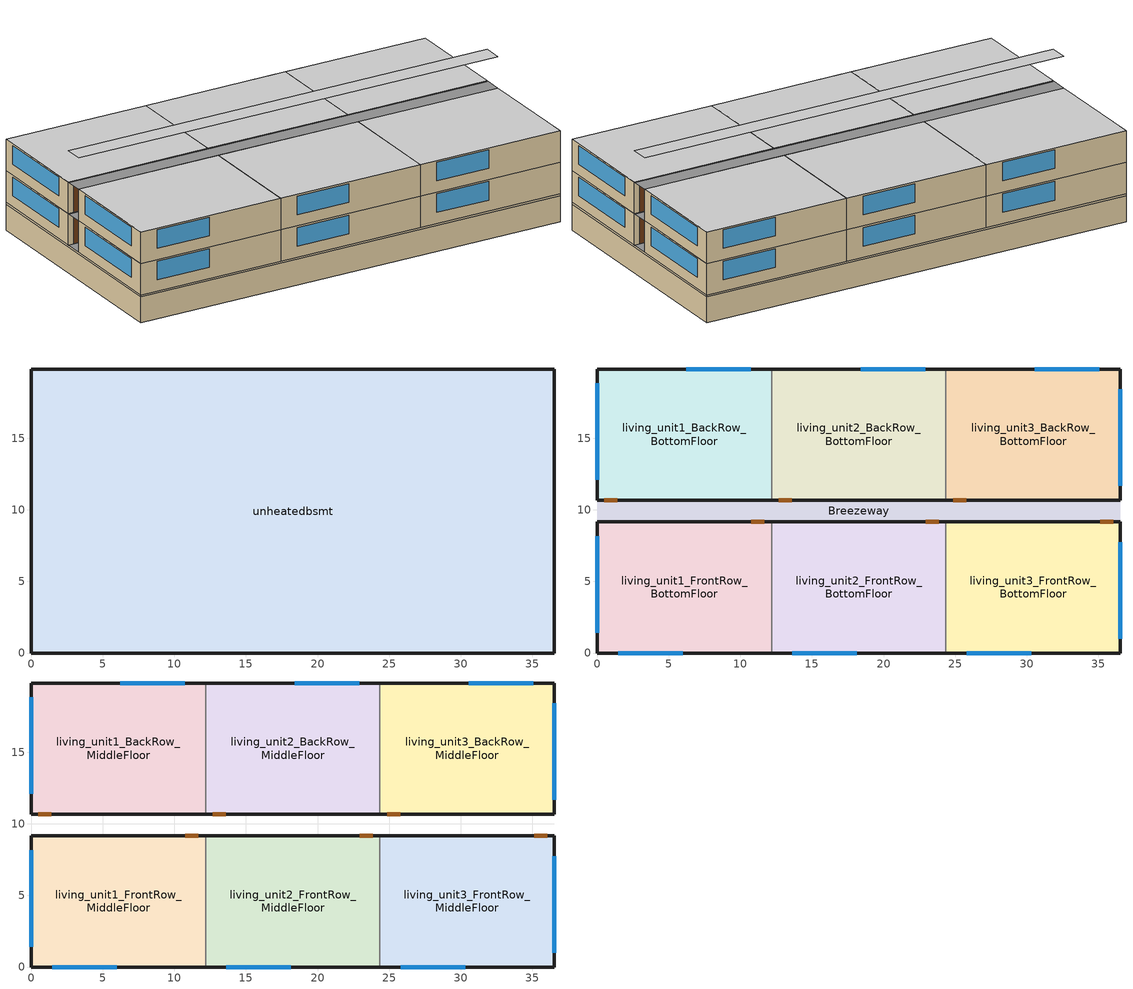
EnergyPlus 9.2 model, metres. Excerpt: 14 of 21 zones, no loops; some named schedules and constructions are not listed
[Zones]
unheatedbsmt
 floor ground (Exterior Floor): 36.54,0 0,0 0,19.82 36.54,19.82 z-2.13
 wall outside (Basement Wall): 0,0 36.54,0 36.54,19.84 0,19.84 0,0 z0:0.15
 wall ground (Basement Wall): 0,0 36.54,0 36.54,19.84 0,19.84 0,0 z-2.13:0
living_unit1_FrontRow_BottomFloor
 floor to unheatedbsmt (Exterior Floor): 12.18,0 0,0 0,9.16 12.18,9.16 z0.15
 wall outside (Exterior Wall): 12.18,9.16 0,9.16 0,0 12.18,0 z0.15:2.74
 wall to living_unit2_FrontRow_BottomFloor (interiorwall): 12.18,0 12.18,9.16 z0.15:2.74
 window (Exterior Window): 1.46,0 5.96,0 / 0,8.16 0,1.41 z1.07:2.59
 door (Exterior Door): 11.68,9.16 10.76,9.16 z0.15:2.29
living_unit2_FrontRow_BottomFloor
 floor to unheatedbsmt (Exterior Floor): 24.36,0 12.18,0 12.18,9.16 24.36,9.16 z0.15
 wall outside (Exterior Wall): 12.18,0 24.36,0 / 24.36,9.16 12.18,9.16 z0.15:2.74
 wall to living_unit3_FrontRow_BottomFloor (interiorwall): 24.36,0 24.36,9.16 z0.15:2.74
 window (Exterior Window): 13.64,0 18.14,0 z1.07:2.59
 door (Exterior Door): 23.86,9.16 22.94,9.16 z0.15:2.29
living_unit3_FrontRow_BottomFloor
 floor to unheatedbsmt (Exterior Floor): 36.54,0 24.36,0 24.36,9.16 36.54,9.16 z0.15
 wall outside (Exterior Wall): 24.36,0 36.54,0 36.54,9.16 24.36,9.16 z0.15:2.74
 window (Exterior Window): 36.54,1 36.54,7.75 / 25.82,0 30.32,0 z1.07:2.59
 door (Exterior Door): 36.04,9.16 35.12,9.16 z0.15:2.29
 ceiling inside (ceiling-floor-layer): 24.36,0 36.54,0 36.54,9.16 24.36,9.16 z2.74
living_unit1_BackRow_BottomFloor
 floor to unheatedbsmt (Exterior Floor): 12.18,10.68 0,10.68 0,19.84 12.18,19.84 z0.15
 wall outside (Exterior Wall): 12.18,19.84 0,19.84 0,10.68 12.18,10.68 z0.15:2.74
 wall to living_unit2_BackRow_BottomFloor (interiorwall): 12.18,10.68 12.18,19.84 z0.15:2.74
 window (Exterior Window): 10.72,19.84 6.22,19.84 / 0,18.84 0,12.09 z1.07:2.59
 door (Exterior Door): 0.5,10.68 1.41,10.68 z0.15:2.29
living_unit2_BackRow_BottomFloor
 floor to unheatedbsmt (Exterior Floor): 24.36,10.68 12.18,10.68 12.18,19.84 24.36,19.84 z0.15
 wall outside (Exterior Wall): 12.18,10.68 24.36,10.68 / 24.36,19.84 12.18,19.84 z0.15:2.74
 wall to living_unit3_BackRow_BottomFloor (interiorwall): 24.36,10.68 24.36,19.84 z0.15:2.74
 window (Exterior Window): 22.9,19.84 18.4,19.84 z1.07:2.59
 door (Exterior Door): 12.68,10.68 13.59,10.68 z0.15:2.29
living_unit3_BackRow_BottomFloor
 floor to unheatedbsmt (Exterior Floor): 36.54,10.68 24.36,10.68 24.36,19.84 36.54,19.84 z0.15
 wall outside (Exterior Wall): 24.36,10.68 36.54,10.68 36.54,19.84 24.36,19.84 z0.15:2.74
 window (Exterior Window): 36.54,11.68 36.54,18.43 / 35.08,19.84 30.58,19.84 z1.07:2.59
 door (Exterior Door): 24.86,10.68 25.77,10.68 z0.15:2.29
 ceiling inside (ceiling-floor-layer): 24.36,10.68 36.54,10.68 36.54,19.84 24.36,19.84 z2.74
Breezeway
 floor outside (Exterior Floor): 36.54,9.16 0,9.16 0,10.68 36.54,10.68 z0.15; 36.54,9.16 0,9.16 0,10.68 36.54,10.68 z2.74; 36.54,9.16 0,9.16 0,10.68 36.54,10.68 z5.33
 ceiling to attic (Interior Ceiling): 0,9.16 36.54,9.16 36.54,10.68 0,10.68 z7.92
living_unit1_FrontRow_MiddleFloor
 floor to living_unit1_FrontRow_BottomFloor (ceiling-floor-layer): 12.18,0 0,0 0,9.16 12.18,9.16 z2.74
 wall outside (Exterior Wall): 12.18,9.16 0,9.16 0,0 12.18,0 z2.74:5.33
 wall to living_unit2_FrontRow_MiddleFloor (interiorwall): 12.18,0 12.18,9.16 z2.74:5.33
 window (Exterior Window): 1.46,0 5.96,0 / 0,8.16 0,1.41 z3.66:5.18
 door (Exterior Door): 11.68,9.16 10.76,9.16 z2.74:4.88
 ceiling to living_unit1_FrontRow_TopFloor (ceiling-floor-layer): 0,0 12.18,0 12.18,9.16 0,9.16 z5.33
living_unit2_FrontRow_MiddleFloor
 floor to living_unit2_FrontRow_BottomFloor (ceiling-floor-layer): 24.36,0 12.18,0 12.18,9.16 24.36,9.16 z2.74
 wall outside (Exterior Wall): 12.18,0 24.36,0 / 24.36,9.16 12.18,9.16 z2.74:5.33
 wall to living_unit3_FrontRow_MiddleFloor (interiorwall): 24.36,0 24.36,9.16 z2.74:5.33
 window (Exterior Window): 13.64,0 18.14,0 z3.66:5.18
 door (Exterior Door): 23.86,9.16 22.94,9.16 z2.74:4.88
 ceiling to living_unit2_FrontRow_TopFloor (ceiling-floor-layer): 12.18,0 24.36,0 24.36,9.16 12.18,9.16 z5.33
living_unit3_FrontRow_MiddleFloor
 floor to living_unit3_FrontRow_BottomFloor (ceiling-floor-layer): 36.54,0 24.36,0 24.36,9.16 36.54,9.16 z2.74
 wall outside (Exterior Wall): 24.36,0 36.54,0 36.54,9.16 24.36,9.16 z2.74:5.33
 window (Exterior Window): 36.54,1 36.54,7.75 / 25.82,0 30.32,0 z3.66:5.18
 door (Exterior Door): 36.04,9.16 35.12,9.16 z2.74:4.88
 ceiling to living_unit3_FrontRow_TopFloor (ceiling-floor-layer): 24.36,0 36.54,0 36.54,9.16 24.36,9.16 z5.33
living_unit1_BackRow_MiddleFloor
 floor to living_unit1_BackRow_BottomFloor (ceiling-floor-layer): 12.18,10.68 0,10.68 0,19.84 12.18,19.84 z2.74
 wall outside (Exterior Wall): 12.18,19.84 0,19.84 0,10.68 12.18,10.68 z2.74:5.33
 wall to living_unit2_BackRow_MiddleFloor (interiorwall): 12.18,10.68 12.18,19.84 z2.74:5.33
 window (Exterior Window): 10.72,19.84 6.22,19.84 / 0,18.84 0,12.09 z3.66:5.18
 door (Exterior Door): 0.5,10.68 1.41,10.68 z2.74:4.88
 ceiling to living_unit1_BackRow_TopFloor (ceiling-floor-layer): 0,10.68 12.18,10.68 12.18,19.84 0,19.84 z5.33
living_unit2_BackRow_MiddleFloor
 floor to living_unit2_BackRow_BottomFloor (ceiling-floor-layer): 24.36,10.68 12.18,10.68 12.18,19.84 24.36,19.84 z2.74
 wall outside (Exterior Wall): 12.18,10.68 24.36,10.68 / 24.36,19.84 12.18,19.84 z2.74:5.33
 wall to living_unit3_BackRow_MiddleFloor (interiorwall): 24.36,10.68 24.36,19.84 z2.74:5.33
 window (Exterior Window): 22.9,19.84 18.4,19.84 z3.66:5.18
 door (Exterior Door): 12.68,10.68 13.59,10.68 z2.74:4.88
 ceiling to living_unit2_BackRow_TopFloor (ceiling-floor-layer): 12.18,10.68 24.36,10.68 24.36,19.84 12.18,19.84 z5.33
living_unit3_BackRow_MiddleFloor
 floor to living_unit3_BackRow_BottomFloor (ceiling-floor-layer): 36.54,10.68 24.36,10.68 24.36,19.84 36.54,19.84 z2.74
 wall outside (Exterior Wall): 24.36,10.68 36.54,10.68 36.54,19.84 24.36,19.84 z2.74:5.33
 window (Exterior Window): 36.54,11.68 36.54,18.43 / 35.08,19.84 30.58,19.84 z3.66:5.18
 door (Exterior Door): 24.86,10.68 25.77,10.68 z2.74:4.88
 ceiling to living_unit3_BackRow_TopFloor (ceiling-floor-layer): 24.36,10.68 36.54,10.68 36.54,19.84 24.36,19.84 z5.33
[Building]
MF_Connecticut_Hartford-Bradley.Intl.AP.725080_gasfurnace_unheatedbsmt_IECC_2009: North Axis {deg}=0; Terrain=Suburbs; Loads Convergence Tolerance Value=0.04; Temperature Convergence Tolerance Value {deltaC}=0.4; Solar Distribution=FullExterior; Maximum Number of Warmup Days=25; Minimum Number of Warmup Days=6
[Site:WaterMainsTemperature]
Calculation Method=Correlation; Annual Average Outdoor Air Temperature {C}=10.3333; Maximum Difference In Monthly Average Outdoor Air Temperatures {deltaC}=25.6
[Site:Location]
Hartford Bradley Intl Ap_CT_USA Design_Conditions: Latitude {deg}=41.93; Longitude {deg}=-72.68; Time Zone {hr}=-5; Elevation {m}=49
[SizingPeriod:DesignDay] Day of Month=21; Humidity Condition Type=Wetbulb; Barometric Pressure {Pa}=100738; Rain Indicator=No; Snow Indicator=No; Daylight Saving Time Indicator=No; Solar Model Indicator=ASHRAEClearSky
Name | Month | Day Type | Maximum Dry-Bulb Temperature {C} | Daily Dry-Bulb Temperature Range {deltaC} | Wetbulb or DewPoint at Maximum Dry-Bulb {C} | Wind Speed {m/s} | Wind Direction {deg} | Sky Clearness
Hartford Bradley Intl Ap Ann Htg 99.6% Condns DB | 1 | WinterDesignDay | -16 | 0 | -16 | 3.3 | 330 | 0
Hartford Bradley Intl Ap Ann Clg .4% Condns DB=>MWB | 7 | SummerDesignDay | 33.1 | 11.4 | 23 | 4.5 | 220 | 1
[Material]
Name | Roughness | Thickness {m} | Conductivity {W/m-K} | Density {kg/m3} | Specific Heat {J/kg-K} | Thermal Absorptance | Solar Absorptance | Visible Absorptance
wall_consol_layer | Rough | 0.1397 | 0.0596628 | 120.801 | 1036.26
sheathing_consol_layer | Rough | 0.0127 | 0.0940184 | 685.008 | 1172.332
ceil_consol_layer | Rough | 0.357507 | 0.0617176 | 41.9286 | 776.251
floor_consol_layer | Rough | 0.23495 | 0.0485233 | 55.074 | 916.9311
bsmtwall_consol_layer | Rough | 0.0889 | 0.0596628 | 120.801 | 1036.26
Stucco_1in | MediumSmooth | 0.0254001 | 1.39892 | 1922.21 | 878.64
Drywall_1/2in | MediumSmooth | 0.0127 | 0.16009 | 800.923 | 1087.84
OSB_5/8in | MediumSmooth | 0.015875 | 0.1163 | 544.627 | 1213.36
Plywood_3/4in | Rough | 0.01905 | 0.115458 | 544.68 | 674.54 | 0.9 | 0.7 | 0.7
Lumber_2x4 | Rough | 0.0890016 | 0.115458 | 512.64 | 767.58 | 0.9 | 0.7 | 0.7
Carpet_n_pad | MediumSmooth | 0.0254001 | 0.0601314 | 32.0369 | 836.8 | 0.9 | 0.7 | 0.7
door_const | Smooth | 0.0317022 | 0.0720096 | 512.64 | 767.58
[Construction]
ceiling-floor-layer: Lumber_2x4
Exterior Floor: floor_consol_layer, Plywood_3/4in, Carpet_n_pad
Exterior Wall: Stucco_1in, Bldg_paper_felt, sheathing_consol_layer, OSB_5/8in, wall_consol_layer, Drywall_1/2in
Interior Ceiling: ceil_consol_layer, Drywall_1/2in
interiorwall: Drywall_1/2in, OSB_5/8in, Drywall_1/2in
Exterior Window: Glass
Exterior Door: door_const
Basement Wall: Plywood_3/4in, bsmtwall_consol_layer, Plywood_3/4in
[Material:NoMass]
Bldg_paper_felt: Roughness=Smooth; Thermal Resistance {m2-K/W}=0.0105666
[WindowMaterial:SimpleGlazingSystem]
Glass: U-Factor {W/m2-K}=1.98751; Solar Heat Gain Coefficient=0.4; Visible Transmittance=0.88
[Zone] Multiplier=1
unheatedbsmt; Breezeway; living_unit1_FrontRow_BottomFloor; living_unit2_FrontRow_BottomFloor; living_unit3_FrontRow_BottomFloor; living_unit1_BackRow_BottomFloor; living_unit2_BackRow_BottomFloor; living_unit3_BackRow_BottomFloor; living_unit1_FrontRow_MiddleFloor; living_unit2_FrontRow_MiddleFloor; living_unit3_FrontRow_MiddleFloor; living_unit1_BackRow_MiddleFloor; living_unit2_BackRow_MiddleFloor; living_unit3_BackRow_MiddleFloor
[WindowShadingControl] Shading Type=InteriorBlind; Construction with Shading=window_w_blinds; Shading Control Type=OnIfScheduleAllows; Schedule=window_shades; Shading Control Is Scheduled=Yes; Glare Control Is Active=No; Multiple Surface Control Type=Sequential
Name | Zone | Fenestration Surface 1 | Fenestration Surface 2
Shades-living_unit1_FrontRow_BottomFloor | living_unit1_FrontRow_BottomFloor | Window_ldf_unit1_FrontRow_BottomFloor | Window_sdl_unit3_FrontRow_BottomFloor
Shades-living_unit2_FrontRow_BottomFloor | living_unit2_FrontRow_BottomFloor | Window_ldf_unit2_FrontRow_BottomFloor
Shades-living_unit3_FrontRow_BottomFloor | living_unit3_FrontRow_BottomFloor | Window_sdr_unit3_FrontRow_BottomFloor | Window_ldf_unit3_FrontRow_BottomFloor
Shades-living_unit1_BackRow_BottomFloor | living_unit1_BackRow_BottomFloor | Window_ldb_unit1_BackRow_BottomFloor | Window_sdl_unit3_BackRow_BottomFloor
Shades-living_unit2_BackRow_BottomFloor | living_unit2_BackRow_BottomFloor | Window_ldb_unit2_BackRow_BottomFloor
Shades-living_unit3_BackRow_BottomFloor | living_unit3_BackRow_BottomFloor | Window_sdr_unit3_BackRow_BottomFloor | Window_ldb_unit3_BackRow_BottomFloor
Shades-living_unit1_FrontRow_MiddleFloor | living_unit1_FrontRow_MiddleFloor | Window_ldf_unit1_FrontRow_MiddleFloor | Window_sdl_unit3_FrontRow_MiddleFloor
Shades-living_unit2_FrontRow_MiddleFloor | living_unit2_FrontRow_MiddleFloor | Window_ldf_unit2_FrontRow_MiddleFloor
Shades-living_unit3_FrontRow_MiddleFloor | living_unit3_FrontRow_MiddleFloor | Window_sdr_unit3_FrontRow_MiddleFloor | Window_ldf_unit3_FrontRow_MiddleFloor
Shades-living_unit1_BackRow_MiddleFloor | living_unit1_BackRow_MiddleFloor | Window_ldb_unit1_BackRow_MiddleFloor | Window_sdl_unit3_BackRow_MiddleFloor
Shades-living_unit2_BackRow_MiddleFloor | living_unit2_BackRow_MiddleFloor | Window_ldb_unit2_BackRow_MiddleFloor
Shades-living_unit3_BackRow_MiddleFloor | living_unit3_BackRow_MiddleFloor | Window_sdr_unit3_BackRow_MiddleFloor | Window_ldb_unit3_BackRow_MiddleFloor
[GroundHeatTransfer:Control]
gtp_control: Run Basement Preprocessor=yes; Run Slab Preprocessor=no
[GroundHeatTransfer:Slab:Materials]
NMAT: Number of materials=2; ALBEDO: Surface Albedo: No Snow=0.16; ALBEDO: Surface Albedo: Snow=0.4; EPSLW: Surface Emissivity: No Snow=0.9; EPSLW: Surface Emissivity: Snow=0.9; Z0: Surface Roughness: No Snow {cm}=0.75; Z0: Surface Roughness: Snow {cm}=0.05; HIN: Indoor HConv: Downward Flow {W/m2-K}=6; HIN: Indoor HConv: Upward {W/m2-K}=9
[GroundHeatTransfer:Slab:MatlProps]
RHO: Slab Material density {kg/m3}=2300; RHO: Soil Density {kg/m3}=1200; CP: Slab CP {J/kg-K}=650; CP: Soil CP {J/kg-K}=1200; TCON: Slab k {W/m-K}=0.9; TCON: Soil k {W/m-K}=1
[GroundHeatTransfer:Slab:BoundConds]
EVTR: Is surface evapotranspiration modeled=FALSE; FIXBC: is the lower boundary at a fixed temperature=TRUE; TDEEPin {C}=10; USRHflag: Is the ground surface h specified by the user?=FALSE
[GroundHeatTransfer:Slab:BldgProps]
IYRS: Number of years to iterate=10; Shape: Slab shape=0; HBLDG: Building height {m}=4; TIN1: January Indoor Average Temperature Setpoint {C}=22.22; TIN2: February Indoor Average Temperature Setpoint {C}=22.22; TIN3: March Indoor Average Temperature Setpoint {C}=22.22; TIN4: April Indoor Average Temperature Setpoint {C}=22.22; TIN5: May Indoor Average Temperature Setpoint {C}=22.22; TIN6: June Indoor Average Temperature Setpoint {C}=23.88; TIN7: July Indoor Average Temperature Setpoint {C}=23.88; TIN8: August Indoor Average Temperature Setpoint {C}=23.88; TIN9: September Indoor Average Temperature Setpoint {C}=23.88; TIN10: October Indoor Average Temperature Setpoint {C}=22.22; TIN11: November Indoor Average Temperature Setpoint {C}=22.22; TIN12: December Indoor Average Temperature Setpoint {C}=22.22; TINAmp: Daily Indoor sine wave variation amplitude {deltaC}=0; ConvTol: Convergence Tolerance=0.1
[GroundHeatTransfer:Slab:Insulation]
RINS: R value of under slab insulation {m2-K/W}=0; DINS: Width of strip of under slab insulation {m}=0; RVINS: R value of vertical insulation {m2-K/W}=1.761; ZVINS: Depth of vertical insulation {m}=1.5; IVINS: Flag: Is there vertical insulation=1
[GroundHeatTransfer:Slab:EquivalentSlab]
APRatio: The area to perimeter ratio for this slab {m}=2.84365; SLABDEPTH: Thickness of slab on grade {m}=0.1; CLEARANCE: Distance from edge of slab to domain edge {m}=15; ZCLEARANCE: Distance from bottom of slab to domain bottom {m}=15
[GroundHeatTransfer:Basement:SimParameters]
F: Multiplier for the ADI solution=0.1; IYRS: Maximum number of yearly iterations:=15
[GroundHeatTransfer:Basement:MatlProps]
NMAT: Number of materials in this domain=6; Density for Foundation Wall {kg/m3}=2243; density for Floor Slab {kg/m3}=2243; density for Ceiling {kg/m3}=311; density for Soil {kg/m3}=1500; density for Gravel {kg/m3}=2000; density for Wood {kg/m3}=449; Specific heat for foundation wall {J/kg-K}=880; Specific heat for floor slab {J/kg-K}=880; Specific heat for ceiling {J/kg-K}=1530; Specific heat for soil {J/kg-K}=840; Specific heat for gravel {J/kg-K}=720; Specific heat for wood {J/kg-K}=1530; Thermal conductivity for foundation wall {W/m-K}=1.4; Thermal conductivity for floor slab {W/m-K}=1.4; Thermal conductivity for ceiling {W/m-K}=0.09; thermal conductivity for soil {W/m-K}=1.1; thermal conductivity for gravel {W/m-K}=1.9; thermal conductivity for wood {W/m-K}=0.12
[GroundHeatTransfer:Basement:Insulation]
REXT: R Value of any exterior insulation {m2-K/W}=2.2893; INSFULL: Flag: Is the wall fully insulated?=True
[GroundHeatTransfer:Basement:SurfaceProps]
ALBEDO: Surface albedo for No snow conditions=0.16; ALBEDO: Surface albedo for snow conditions=0.4; EPSLN: Surface emissivity No Snow=0.94; EPSLN: Surface emissivity with Snow=0.86; VEGHT: Surface roughness No snow conditions {cm}=6; VEGHT: Surface roughness Snow conditions {cm}=0.25; PET: Flag, Potential evapotranspiration on?=False
[GroundHeatTransfer:Basement:BldgData]
DWALL: Wall thickness {m}=0.2; DSLAB: Floor slab thickness {m}=0.243828; DGRAVXY: Width of gravel pit beside basement wall {m}=0.3; DGRAVZN: Gravel depth extending above the floor slab {m}=0.2; DGRAVZP: Gravel depth below the floor slab {m}=0.1
[GroundHeatTransfer:Basement:Interior]
COND: Flag: Is the basement conditioned?=True; HIN: Downward convection only heat transfer coefficient {W/m2-K}=0.92; HIN: Upward convection only heat transfer coefficient {W/m2-K}=4.04; HIN: Horizontal convection only heat transfer coefficient {W/m2-K}=3.08; HIN: Downward combined (convection and radiation) heat transfer coefficient {W/m2-K}=6.13; HIN: Upward combined (convection and radiation) heat transfer coefficient {W/m2-K}=9.26; HIN: Horizontal combined (convection and radiation) heat transfer coefficient {W/m2-K}=8.29
[GroundHeatTransfer:Basement:ComBldg]
January average temperature {C}=21; February average temperature {C}=21; March average temperature {C}=21; April average temperature {C}=21; May average temperature {C}=24; June average temperature {C}=24; July average temperature {C}=24; August average temperature {C}=24; September average temperature {C}=24; October average temperature {C}=24; November average temperature {C}=21; December average temperature {C}=21; Daily variation sine wave amplitude {deltaC}=21
[GroundHeatTransfer:Basement:EquivSlab]
APRatio: The area to perimeter ratio for this slab {m}=8.57295; EquivSizing: Flag=True
[GroundHeatTransfer:Basement:EquivAutoGrid]
CLEARANCE: Distance from outside of wall to edge of 3-D ground domain {m}=15; SlabDepth: Thickness of the floor slab {m}=0.1; BaseDepth: Depth of the basement wall below grade {m}=1.21914
[ZoneInfiltration:EffectiveLeakageArea] Schedule=always_avail; Stack Coefficient=0.00029; Wind Coefficient=0.000231
Name | Zone | Effective Air Leakage Area {cm2}
Living_ShermanGrimsrud_unit1_FrontRow_BottomFloor | living_unit1_FrontRow_BottomFloor | 250.48
Living_ShermanGrimsrud_unit2_FrontRow_BottomFloor | living_unit2_FrontRow_BottomFloor | 220.563
Living_ShermanGrimsrud_unit3_FrontRow_BottomFloor | living_unit3_FrontRow_BottomFloor | 250.48
Living_ShermanGrimsrud_unit1_BackRow_BottomFloor | living_unit1_BackRow_BottomFloor | 250.48
Living_ShermanGrimsrud_unit2_BackRow_BottomFloor | living_unit2_BackRow_BottomFloor | 220.563
Living_ShermanGrimsrud_unit3_BackRow_BottomFloor | living_unit3_BackRow_BottomFloor | 250.48
Living_ShermanGrimsrud_unit1_FrontRow_MiddleFloor | living_unit1_FrontRow_MiddleFloor | 109.695
Living_ShermanGrimsrud_unit2_FrontRow_MiddleFloor | living_unit2_FrontRow_MiddleFloor | 79.7781
Living_ShermanGrimsrud_unit3_FrontRow_MiddleFloor | living_unit3_FrontRow_MiddleFloor | 109.695
Living_ShermanGrimsrud_unit1_BackRow_MiddleFloor | living_unit1_BackRow_MiddleFloor | 109.695
Living_ShermanGrimsrud_unit2_BackRow_MiddleFloor | living_unit2_BackRow_MiddleFloor | 79.7781
Living_ShermanGrimsrud_unit3_BackRow_MiddleFloor | living_unit3_BackRow_MiddleFloor | 109.695
[ZoneVentilation:DesignFlowRate] Schedule=always_avail; Design Flow Rate Calculation Method=Flow/Zone; Design Flow Rate {m3/s}=0.0212525; Ventilation Type=Exhaust; Fan Pressure Rise {Pa}=0; Fan Total Efficiency=1; Constant Term Coefficient=1; Temperature Term Coefficient=0; Velocity Term Coefficient=0; Velocity Squared Term Coefficient=0; Minimum Indoor Temperature {C}=-100; Maximum Indoor Temperature {C}=100; Delta Temperature {deltaC}=-100; Minimum Outdoor Temperature {C}=-100; Maximum Outdoor Temperature {C}=100; Maximum Wind Speed {m/s}=40
Name | Zone or ZoneList
Ventilation_unit1_FrontRow_BottomFloor | living_unit1_FrontRow_BottomFloor
Ventilation_unit2_FrontRow_BottomFloor | living_unit2_FrontRow_BottomFloor
Ventilation_unit3_FrontRow_BottomFloor | living_unit3_FrontRow_BottomFloor
Ventilation_unit1_BackRow_BottomFloor | living_unit1_BackRow_BottomFloor
Ventilation_unit2_BackRow_BottomFloor | living_unit2_BackRow_BottomFloor
Ventilation_unit3_BackRow_BottomFloor | living_unit3_BackRow_BottomFloor
Ventilation_unit1_FrontRow_MiddleFloor | living_unit1_FrontRow_MiddleFloor
Ventilation_unit2_FrontRow_MiddleFloor | living_unit2_FrontRow_MiddleFloor
Ventilation_unit3_FrontRow_MiddleFloor | living_unit3_FrontRow_MiddleFloor
Ventilation_unit1_BackRow_MiddleFloor | living_unit1_BackRow_MiddleFloor
Ventilation_unit2_BackRow_MiddleFloor | living_unit2_BackRow_MiddleFloor
Ventilation_unit3_BackRow_MiddleFloor | living_unit3_BackRow_MiddleFloor
[People] Number of People Schedule=occupancy_sch; Number of People Calculation Method=People; Number of People=2; Fraction Radiant=0; Sensible Heat Fraction=autocalculate; Activity Level Schedule=activity_sch; Enable ASHRAE 55 Comfort Warnings=No; Mean Radiant Temperature Calculation Type=ZoneAveraged
Name | Zone or ZoneList
people_unit1_FrontRow_BottomFloor | living_unit1_FrontRow_BottomFloor
people_unit2_FrontRow_BottomFloor | living_unit2_FrontRow_BottomFloor
people_unit3_FrontRow_BottomFloor | living_unit3_FrontRow_BottomFloor
people_unit1_BackRow_BottomFloor | living_unit1_BackRow_BottomFloor
people_unit2_BackRow_BottomFloor | living_unit2_BackRow_BottomFloor
people_unit3_BackRow_BottomFloor | living_unit3_BackRow_BottomFloor
people_unit1_FrontRow_MiddleFloor | living_unit1_FrontRow_MiddleFloor
people_unit2_FrontRow_MiddleFloor | living_unit2_FrontRow_MiddleFloor
people_unit3_FrontRow_MiddleFloor | living_unit3_FrontRow_MiddleFloor
people_unit1_BackRow_MiddleFloor | living_unit1_BackRow_MiddleFloor
people_unit2_BackRow_MiddleFloor | living_unit2_BackRow_MiddleFloor
people_unit3_BackRow_MiddleFloor | living_unit3_BackRow_MiddleFloor
[Lights] Zone or ZoneList=living_unit1_FrontRow_BottomFloor; Schedule=LightingProfile_EELighting; Design Level Calculation Method=Watts/Area; Return Air Fraction=0; Fraction Radiant=0.6; Fraction Visible=0.2; Fraction Replaceable=0
Name | Watts per Zone Floor Area {W/m2}
Living Hardwired Lighting1_FrontRow_BottomFloor | 0.895
Living Plug-in Lighting1_FrontRow_BottomFloor | 0.288
